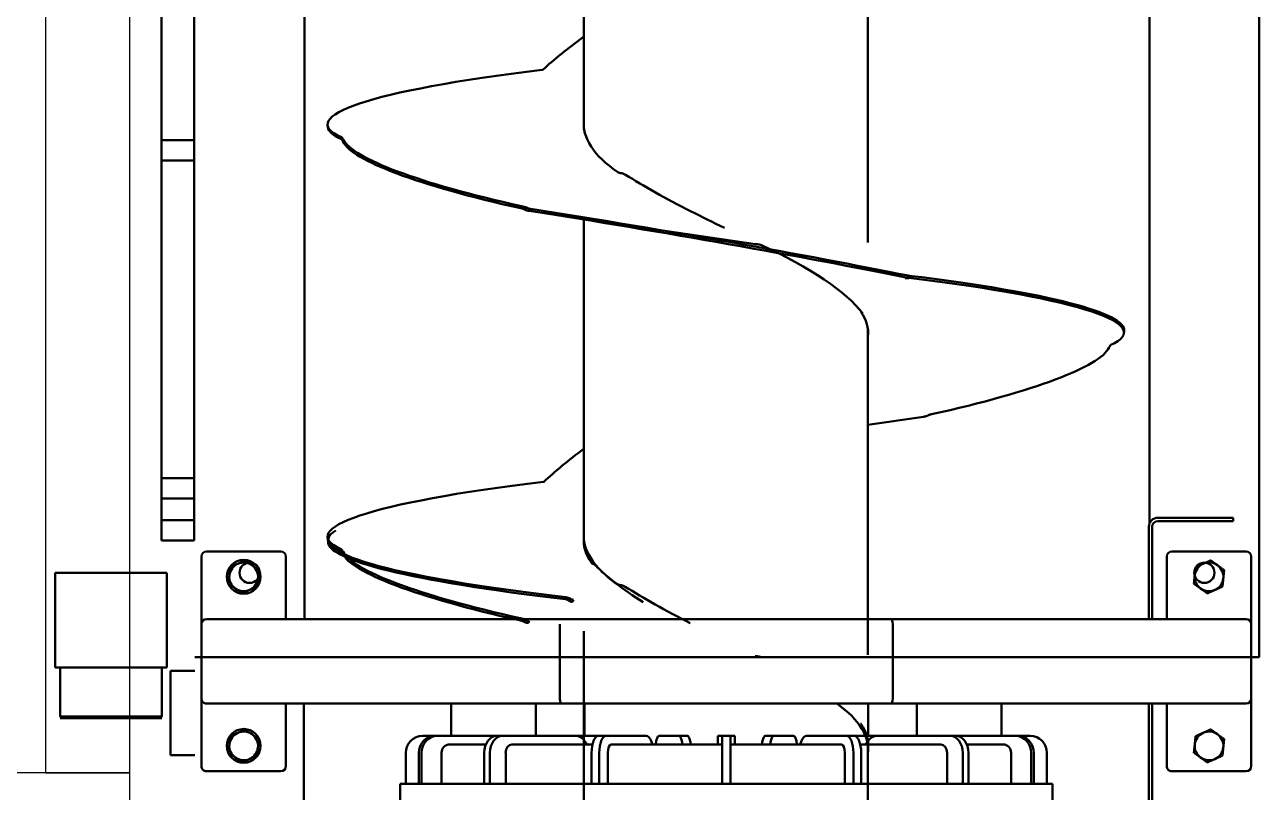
# Model space of a CAD drawing. Extents: x -3873 to 164127, y 7129 to 96529.
# Drawn here: x 61069 to 61800, y 67510 to 67964 of the extents above; entities that cross this region are included whole.
import ezdxf

# ---------------------------------------------------------------- set-up
doc = ezdxf.new("R2010")
doc.units = 0
doc.layers.add('LAYOUT', color=90, linetype='CONTINUOUS')
doc.layers.add('TEXT', color=3, linetype='CONTINUOUS')
doc.layers.add('LAYOUT Kromeka', color=1, linetype='CONTINUOUS', lineweight=5)
doc.layers.add('Visible (ISO)', color=7, linetype='CONTINUOUS', lineweight=50)

# ---------------------------------------------------------------- blocks, each defined once
blk = doc.blocks.new('CD30-500-3500 Giblet chiller')
at = {"layer": 'Visible (ISO)', "color": 0}
for p, q in [((105263.77, 16066.42), (108431.48, 16066.42)), ((106461.48, 16066.42), (108431.48, 16066.42)), ((108431.48, 16061.02), (108431.48, 16066.42)), ((108431.48, 16066.42), (108431.48, 16061.02)), ((108368.92, 16014.67), (108368.92, 16058.67)), ((108371.92, 16061.67), (108411.92, 16061.67)), ((108408.92, 16058.67), (108408.92, 15848.3)), ((108455.92, 16061.67), (108411.92, 16061.67)), ((108431.48, 16061.02), (108431.48, 16006.82)), ((108431.48, 16006.82), (108431.48, 16061.02)), ((108455.92, 16061.67), (108495.92, 16061.67)), ((108458.92, 16058.67), (108458.92, 15848.3)), ((108498.92, 16058.67), (108498.92, 16014.67)), ((108348.92, 16046.04), (108348.92, 16051.04)), ((108350.92, 16051.04), (108348.92, 16051.04)), ((108348.92, 16046.04), (108348.92, 16006.44)), ((108350.92, 16051.04), (108350.92, 16046.04)), ((108350.92, 16046.04), (108350.92, 16006.44)), ((108408.92, 16011.67), (108371.92, 16011.67)), ((108495.92, 16011.67), (108458.92, 16011.67)), ((105878.37, 16001.42), (108352.32, 16001.42)), ((106461.48, 16001.42), (108352.32, 16001.42)), ((108408.92, 16003.04), (108354.32, 16003.04)), ((108354.32, 16001.04), (108408.92, 16001.04)), ((108431.48, 16001.42), (108431.48, 16006.82)), ((108431.48, 16006.82), (108431.48, 16001.42)), ((108431.48, 16001.42), (108431.48, 15835.42)), ((108431.48, 15556.38), (108431.48, 16001.42)), ((108858.92, 16003.04), (108458.92, 16003.04)), ((108458.92, 16001.04), (108858.92, 16001.04)), ((108239.89, 15986.32), (108238.66, 15986.48)), ((108506.38, 15558.04), (108506.38, 15944.04)), ((108506.38, 15944.04), (108516.38, 15944.04)), ((108506.38, 15940.76), (108488.05, 15940.76)), ((108478.05, 15930.81), (108478.05, 15923.48)), ((108506.38, 15932.99), (108488.05, 15932.99)), ((108506.38, 15931.44), (108488.05, 15931.44)), ((108478.05, 15921.93), (108478.05, 15923.48)), ((108478.05, 15921.93), (108478.05, 15886.85)), ((108458.92, 15848.3), (108458.92, 15913.79)), ((108478.05, 15913.79), (108458.92, 15913.79)), ((108458.92, 15871.29), (108458.92, 15913.79)), ((108483.05, 15914.78), (108483.05, 15893.29)), ((108488.05, 15919.54), (108506.38, 15919.54)), ((108506.38, 15894.28), (108488.05, 15894.28)), ((108506.38, 15890.94), (108488.05, 15890.94)), ((108478.05, 15883.51), (108478.05, 15886.85)), ((108478.05, 15883.51), (108478.05, 15840.14)), ((108483.05, 15877.92), (108483.05, 15830.26)), ((108488.05, 15881.63), (108506.38, 15881.63)), ((108458.92, 15871.29), (108458.92, 15865.29)), ((108294.04, 15834.78), (108289.21, 15867.79)), ((108458.92, 15865.29), (108458.92, 15636.79)), ((108478.05, 15863.79), (108458.92, 15863.79)), ((108205.7, 15858.72), (108206.46, 15858.41)), ((108205.76, 15859.11), (108205.72, 15859.12)), ((108205.74, 15858.99), (108205.72, 15859.12)), ((108205.99, 15859.95), (108206.93, 15859.15)), ((108206.46, 15858.41), (108206.92, 15858.22)), ((108206.95, 15858.95), (108206.88, 15858.96)), ((108206.95, 15858.94), (108206.95, 15858.95)), ((108206.97, 15859.12), (108207.1, 15859.01)), ((108207.18, 15856.84), (108207.17, 15856.98)), ((108408.92, 15848.3), (108408.92, 15653.78)), ((108455.92, 15849.54), (108411.92, 15849.54)), ((108411.92, 15849.54), (108455.92, 15849.54)), ((108478.05, 15840.14), (108478.05, 15826.74)), ((107993.29, 15834.78), (108186.18, 15834.78)), ((108237.13, 15834.78), (108430.03, 15834.78)), ((108429.97, 15834.78), (108338.82, 15834.78)), ((108478.05, 15835.04), (108458.92, 15835.04)), ((108480.98, 15834.89), (108483.05, 15833.35)), ((108480.98, 15834.78), (108673.87, 15834.78)), ((108673.81, 15834.78), (108483.66, 15834.78)), ((108227.18, 15831.02), (108227.16, 15830.65)), ((108470.94, 15830.96), (108470.92, 15830.59)), ((108478.05, 15822.17), (108478.05, 15826.74)), ((108506.38, 15830.81), (108488.05, 15830.81)), ((108506.38, 15826.24), (108488.05, 15826.24)), ((108478.05, 15822.17), (108478.05, 15798.44)), ((108483.05, 15819.11), (108483.05, 15753.54)), ((108488.05, 15821.15), (108506.38, 15821.15)), ((108480.98, 15795.56), (108483.05, 15794.72)), ((108478.05, 15791.01), (108478.05, 15778.88)), ((108478.05, 15773.99), (108478.05, 15778.88)), ((108480.98, 15777.41), (108483.05, 15776.98)), ((108187.01, 15768.29), (108167.33, 15634.15)), ((108480.98, 15772.52), (108483.05, 15772.09)), ((108478.05, 15756.04), (108478.05, 15753.54)), ((108483.05, 15756.04), (108478.05, 15756.04)), ((108478.05, 15748.54), (108478.05, 15753.54)), ((108488.05, 15753.54), (108478.05, 15753.54)), ((108506.38, 15753.54), (108488.05, 15753.54)), ((108478.05, 15748.54), (108478.05, 15746.04)), ((108478.05, 15748.54), (108488.05, 15748.54)), ((108483.05, 15746.04), (108478.05, 15746.04)), ((108483.05, 15748.54), (108483.05, 15682.97)), ((108506.38, 15748.54), (108488.05, 15748.54)), ((108480.98, 15729.56), (108483.05, 15729.99)), ((108478.05, 15723.2), (108478.05, 15728.09)), ((108478.05, 15711.07), (108478.05, 15723.2)), ((108480.98, 15724.67), (108483.05, 15725.1)), ((108478.05, 15679.91), (108478.05, 15703.64)), ((108480.98, 15706.52), (108483.05, 15707.36)), ((108478.05, 15675.34), (108478.05, 15679.91)), ((108488.05, 15680.93), (108506.38, 15680.93)), ((108478.05, 15661.94), (108478.05, 15675.34)), ((108483.05, 15671.82), (108483.05, 15624.16)), ((108506.38, 15675.84), (108488.05, 15675.84)), ((108506.38, 15671.27), (108488.05, 15671.27)), ((108119.32, 15666.78), (107926.56, 15666.78)), ((107928.07, 15666.78), (108118.31, 15666.78)), ((108172.12, 15666.78), (108362.16, 15666.78)), ((108608.74, 15666.78), (108415.97, 15666.78)), ((108415.97, 15666.78), (108608.02, 15666.78)), ((108478.05, 15667.04), (108458.92, 15667.04)), ((108480.98, 15667.19), (108483.05, 15668.73)), ((108397.66, 15657.33), (108396.77, 15658.7)), ((108397.27, 15657.93), (108396.77, 15658.7)), ((108397.38, 15658.42), (108396.99, 15659.02)), ((108397.66, 15657.33), (108397.27, 15657.93)), ((108397.88, 15657.66), (108397.38, 15658.42)), ((108397.91, 15660.35), (108397.48, 15660.53)), ((108398.71, 15660.03), (108397.91, 15660.35)), ((108478.05, 15618.58), (108478.05, 15661.94)), ((108396.73, 15655.95), (108395.94, 15656.07)), ((108397.16, 15655.89), (108396.73, 15655.95)), ((108408.92, 15653.78), (108408.92, 15443.41)), ((108411.92, 15652.54), (108455.92, 15652.54)), ((108455.92, 15652.54), (108411.92, 15652.54)), ((108458.92, 15588.29), (108458.92, 15653.78)), ((108458.92, 15653.78), (108458.92, 15443.41)), ((108083.91, 15642.73), (108083.84, 15642.14)), ((108327.67, 15643.33), (108327.6, 15642.74)), ((108166.6, 15635), (108166.17, 15635.17)), ((108167.39, 15634.67), (108166.6, 15635)), ((108458.92, 15638.29), (108478.05, 15638.29)), ((108458.92, 15630.79), (108458.92, 15636.79)), ((108165.42, 15629.59), (108164.63, 15629.81)), ((108165.85, 15629.47), (108165.42, 15629.59)), ((108166.35, 15631.27), (108165.46, 15632.94)), ((108165.96, 15632), (108165.46, 15632.94)), ((108166.06, 15632.62), (108165.67, 15633.35)), ((108166.35, 15631.27), (108165.96, 15632)), ((108166.56, 15631.67), (108166.06, 15632.62)), ((108409.18, 15628.83), (108408.39, 15629.05)), ((108409.61, 15628.71), (108409.18, 15628.83)), ((108410.11, 15630.5), (108409.22, 15632.17)), ((108409.72, 15631.23), (108409.22, 15632.17)), ((108409.82, 15631.85), (108409.43, 15632.58)), ((108410.11, 15630.5), (108409.72, 15631.23)), ((108410.32, 15630.91), (108409.82, 15631.85)), ((108410.36, 15634.23), (108409.93, 15634.4)), ((108411.15, 15633.91), (108410.36, 15634.23)), ((108458.92, 15630.79), (108458.92, 15588.29)), ((108488.05, 15620.45), (108506.38, 15620.45)), ((108478.05, 15615.23), (108478.05, 15618.58)), ((108478.05, 15580.15), (108478.05, 15615.23)), ((108483.05, 15608.79), (108483.05, 15587.3)), ((108506.38, 15611.14), (108488.05, 15611.14)), ((108506.38, 15607.8), (108488.05, 15607.8)), ((108458.92, 15588.29), (108478.05, 15588.29)), ((108478.05, 15578.6), (108478.05, 15580.15)), ((108478.05, 15571.27), (108478.05, 15578.6)), ((108488.05, 15582.54), (108506.38, 15582.54)), ((108506.38, 15570.64), (108488.05, 15570.64)), ((108506.38, 15569.09), (108488.05, 15569.09)), ((108431.48, 15556.38), (108431.48, 15501.42)), ((108431.48, 15501.42), (108431.48, 15556.38)), ((108506.38, 15561.32), (108488.05, 15561.32)), ((108506.38, 15558.04), (108516.38, 15558.04)), ((108123.8, 15523.22), (108124.59, 15523.32)), ((108124.59, 15523.32), (108125.02, 15523.38)), ((108124.62, 15524.09), (108125.51, 15523.73)), ((108124.63, 15524.1), (108125.17, 15523.87)), ((108125.13, 15523.97), (108124.74, 15524.13)), ((108125.63, 15523.76), (108125.13, 15523.97)), ((108125.17, 15523.87), (108125.52, 15523.73)), ((108125.67, 15524.46), (108125.24, 15524.58)), ((108126.46, 15524.24), (108125.67, 15524.46)), ((108367.56, 15523.05), (108368.35, 15523.16)), ((108368.35, 15523.16), (108368.78, 15523.22)), ((108368.38, 15523.92), (108369.27, 15523.56)), ((108368.39, 15523.93), (108368.93, 15523.71)), ((108368.89, 15523.8), (108368.5, 15523.96)), ((108369.39, 15523.6), (108368.89, 15523.8)), ((108368.93, 15523.71), (108369.28, 15523.56)), ((108369.43, 15524.29), (108369, 15524.41)), ((108370.22, 15524.07), (108369.43, 15524.29)), ((108117.97, 15515.24), (108116.74, 15515.08)), ((108361.81, 15515.24), (108360.59, 15515.08)), ((106461.48, 15501.42), (108408.92, 15501.42)), ((108431.48, 15496.02), (108431.48, 15501.42)), ((108431.48, 15501.42), (108431.48, 15496.02)), ((108431.48, 15496.02), (108431.48, 15441.82)), ((108431.48, 15441.82), (108431.48, 15496.02)), ((108458.92, 15501.04), (108858.92, 15501.04)), ((108371.92, 15490.41), (108408.92, 15490.41)), ((108458.92, 15490.41), (108495.92, 15490.41)), ((108368.92, 15443.41), (108368.92, 15487.41)), ((108498.92, 15487.41), (108498.92, 15443.41)), ((108411.92, 15440.41), (108371.92, 15440.41)), ((108411.92, 15440.41), (108455.92, 15440.41)), ((108431.48, 15436.42), (108431.48, 15441.82)), ((108431.48, 15441.82), (108431.48, 15436.42)), ((108495.92, 15440.41), (108455.92, 15440.41)), ((106461.48, 15436.42), (108362.44, 15436.17)), ((108125.48, 15436.42), (108125.48, 15417.07)), ((108137.48, 15417.07), (108137.48, 15436.42)), ((108325.48, 15436.42), (108325.48, 15417.07)), ((108337.48, 15417.07), (108337.48, 15436.42)), ((108350.44, 15436.17), (108350.44, 15416.82)), ((108362.44, 15436.17), (108362.44, 15416.82)), ((108362.44, 15416.82), (108362.44, 15436.17)), ((108439.48, 15427.28), (108439.48, 15436.42)), ((108489.48, 15436.42), (108489.48, 15427.28)), ((108439.48, 15427.28), (108439.48, 15422.19)), ((108489.48, 15422.19), (108489.48, 15427.28)), ((106436.48, 15417.07), (108362.44, 15416.82)), ((108381.48, 15419.92), (108381.48, 15353.92)), ((108381.48, 15419.92), (108437.48, 15419.92)), ((108437.48, 15353.92), (108437.48, 15419.92)), ((108466.48, 15417.07), (108437.48, 15417.07)), ((108439.48, 15422.19), (108489.48, 15422.19)), ((108466.48, 15356.77), (108466.48, 15417.07)), ((108467.48, 15416.07), (108466.48, 15417.07)), ((108467.48, 15356.77), (108467.48, 15417.07)), ((108467.48, 15357.77), (108466.48, 15356.77)), ((108381.48, 15353.92), (108437.48, 15353.92)), ((108466.48, 15356.77), (108437.48, 15356.77))]:
    blk.add_line(p, q, dxfattribs=at)
for centre, radius in [((108381.48, 16033.92), 6), ((108383.92, 15465.41), 10), ((108381.48, 15468.92), 6), ((108483.92, 15465.41), 10)]:
    blk.add_circle(centre, radius, dxfattribs=at)
for centre, radius, start, end in [((108371.92, 16058.67), 3, 90, 180), ((108411.92, 16058.67), 3, 90, 180), ((108455.92, 16058.67), 3, 0, 90), ((108495.92, 16058.67), 3, 0, 90), ((108383.92, 16036.67), 8.5, 84.11182, 144.11182), ((108383.92, 16036.67), 8.5, 24.11182, 84.11182), ((108483.92, 16036.67), 8.5, 84.11182, 144.11182), ((108483.92, 16036.67), 8.5, 24.11182, 84.11182), ((108383.92, 16036.67), 8.5, 144.11182, 204.11182), ((108383.92, 16036.67), 8.5, 324.11182, 24.11182), ((108483.92, 16036.67), 8.5, 144.11182, 204.11182), ((108483.92, 16036.67), 8.5, 324.11182, 24.11182), ((108383.92, 16036.67), 8.5, 204.11182, 264.11182), ((108383.92, 16036.67), 8.5, 264.11182, 324.11182), ((108483.92, 16036.67), 8.5, 204.11182, 264.11182), ((108483.92, 16036.67), 8.5, 264.11182, 324.11182), ((108371.92, 16014.67), 3, 180, 270), ((108495.92, 16014.67), 3, 270, 0), ((108354.32, 16006.44), 5.4, 180, 270), ((108354.32, 16006.44), 3.4, 180, 270), ((108483.92, 15892.29), 6, 167.96717, 192.03283), ((108483.92, 15609.79), 6, 167.96717, 192.03283), ((108371.92, 15487.41), 3, 90, 180), ((108495.92, 15487.41), 3, 0, 90), ((108383.92, 15465.41), 8.5, 144.11182, 204.11182), ((108383.92, 15465.41), 8.5, 84.11182, 144.11182), ((108383.92, 15465.41), 8.5, 24.11182, 84.11182), ((108383.92, 15465.41), 8.5, 324.11182, 24.11182), ((108483.92, 15465.41), 8.5, 144.11182, 204.11182), ((108483.92, 15465.41), 8.5, 84.11182, 144.11182), ((108483.92, 15465.41), 8.5, 24.11182, 84.11182), ((108483.92, 15465.41), 8.5, 324.11182, 24.11182), ((108383.92, 15465.41), 8.5, 204.11182, 264.11182), ((108383.92, 15465.41), 8.5, 264.11182, 324.11182), ((108483.92, 15465.41), 8.5, 204.11182, 264.11182), ((108483.92, 15465.41), 8.5, 264.11182, 324.11182), ((108371.92, 15443.41), 3, 180, 270), ((108411.92, 15443.41), 3, 180, 270), ((108455.92, 15443.41), 3, 270, 0), ((108495.92, 15443.41), 3, 270, 0)]:
    blk.add_arc(centre, radius, start, end, dxfattribs=at)
for centre, major_axis, ratio, start_param, end_param in [((108226.7, 15587.19), (12.82, 399.16), 0.097021, -0.198561, 0.825008), ((108225.48, 15587.35), (12.82, 399.16), 0.097021, -0.009668, 0.825008), ((108252.19, 15584.98), (-24.14, 395.54), 0.350525, -0.139091, -0.138305), ((108274.07, 15781.39), (-28.65, 196.5), 0.149826, -1.110801, -0.095069), ((108488.05, 15930.81), (-10, 0), 0.994522, 4.712389, 6.283185), ((108488.05, 15923.48), (-10, 0), 0.951057, 4.712389, 6.283185), ((108488.05, 15921.93), (-10, 0), 0.951057, 4.712389, 6.283185), ((108488.05, 15914.78), (5, 0), 0.951153, 1.570852, 3.141643), ((108488.05, 15886.85), (-10, 0), 0.743145, 4.712389, 6.283185), ((108488.05, 15883.51), (-10, 0), 0.743145, 4.712389, 6.283185), ((108488.05, 15877.92), (5, 0), 0.74322, 1.570809, 3.141599), ((108293.11, 15737.53), (-131.96, 296.36), 0.165694, -1.181387, -1.179848), ((108286.29, 15866.2), (0.08, 5.68), 0.532831, -0.875835, -0.763862), ((108185.62, 15700.28), (39.62, 235.41), 0.036551, 0.838685, 1.857194), ((108186.84, 15699.79), (39.62, 235.41), 0.036551, 0.838685, 1.857194), ((108411.92, 15848.3), (-3, 0), 0.414214, 4.712389, 6.283185), ((108411.92, 15848.3), (-3, 0), 0.414214, 4.712389, 6.283185), ((108455.92, 15848.3), (-3, 0), 0.414214, 3.141593, 4.712389), ((108455.92, 15848.3), (-3, 0), 0.414214, 3.141593, 4.712389), ((108488.05, 15840.14), (-10, 0), 0.743145, 0, 0.785398), ((108248.27, 15750.78), (-11.32, 83.98), 0.477522, -0.124023, 0.256177), ((108246.51, 15750.78), (-11.32, 83.98), 0.477522, -0.124023, -0.085896), ((108479.59, 15750.78), (8.57, 84.05), 0.485184, -0.010296, 0.715753), ((108492.03, 15750.78), (-11.22, 83.98), 0.477861, -0.123463, 0.258827), ((108490.27, 15750.78), (-11.22, 83.98), 0.477861, -0.123463, -0.085327), ((108477.83, 15750.78), (8.57, 84.05), 0.485184, -0.010296, 0.028044), ((108207.48, 15701.16), (38.51, 135.88), 0.30221, 0.378795, 1.112194), ((108196.15, 15750.78), (24.47, 83.47), 0.436443, -0.193219, -0.186209), ((108439.91, 15750.78), (24.39, 83.47), 0.437114, -0.19556, -0.188688), ((108488.05, 15826.74), (-10, 0), 0.406737, 4.712389, 6.283185), ((108488.05, 15822.17), (-10, 0), 0.406737, 4.712389, 6.283185), ((108488.05, 15819.11), (5, 0), 0.406778, 1.570803, 3.141594), ((108488.05, 15798.44), (-10, 0), 0.406737, 0, 0.785398), ((108488.05, 15791.01), (-10, 0), 0.207912, 5.235988, 6.283185), ((108488.05, 15778.88), (-10, 0), 0.207912, 0, 0.785398), ((108488.05, 15773.99), (-10, 0), 0.207912, 0, 0.785398), ((108188.79, 15752.12), (15.86, 156.82), 0.0216, 1.465135, 1.465727), ((108185.43, 15720.35), (15.86, 156.82), 0.0216, 1.25516, 1.257606), ((108432.55, 15752.28), (15.86, 156.82), 0.021387, 1.467245, 1.467838), ((108429.19, 15720.5), (15.86, 156.82), 0.021387, 1.257271, 1.259716), ((108165.65, 15775.64), (52.81, 118.51), 0.16521, 4.390442, 4.567383), ((108164.91, 15750.78), (40.37, 84), 0.124708, 3.987282, 4.521135), ((108408.67, 15750.78), (40.35, 84), 0.125537, 3.985563, 4.519416), ((108488.05, 15728.09), (-10, 0), 0.207912, 5.497787, 6.283185), ((108488.05, 15723.2), (-10, 0), 0.207912, 5.497787, 6.283185), ((108488.05, 15711.07), (-10, 0), 0.207912, 0, 1.047198), ((108396.22, 15750.78), (35.12, 83.62), 0.269082, 3.671343, 4.205196), ((108488.05, 15703.64), (-10, 0), 0.406737, 5.497787, 6.283185), ((108124.63, 15750.78), (11.38, 83.97), 0.477352, 3.14646, 3.912492), ((108144.99, 15750.78), (5.88, 84.15), 0.076234, 3.880976, 3.885684), ((108368.39, 15750.78), (11.27, 83.98), 0.477692, 3.145902, 3.909844), ((108388.75, 15750.78), (5.86, 84.15), 0.07638, 3.878884, 3.883592), ((108488.05, 15679.91), (-10, 0), 0.406737, 0, 1.570796), ((108488.05, 15682.97), (-5, 0), 0.406778, 6.283184, 7.853975), ((108355.95, 15750.78), (-8.51, 84.05), 0.485313, 3.032759, 3.430188), ((108376.3, 15750.78), (3.16, 84.15), 0.09634, 3.510663, 3.51537), ((108488.05, 15675.34), (-10, 0), 0.406737, 0, 1.570796), ((108059.91, 15693.64), (-40.67, 62.76), 0.1553, 1.910314, 2.414679), ((108126.39, 15750.78), (11.38, 83.97), 0.477352, 3.14646, 3.184582), ((108303.64, 15693.33), (-40.7, 61.56), 0.156897, 1.910754, 2.413061), ((108370.15, 15750.78), (11.27, 83.98), 0.477692, 3.145902, 3.184034), ((108488.05, 15661.94), (-10, 0), 0.743145, 5.497787, 6.283185), ((108401.66, 15918.44), (101.68, 333.7), 0.291838, 3.913871, 3.915409), ((108402.54, 15917.08), (101.68, 333.7), 0.291838, 3.913871, 3.915409), ((108395.72, 15660.99), (-0.25, 4.54), 0.664867, 3.85062, 3.962593), ((108376.32, 15914.4), (14.42, 398.94), 0.094856, 2.995729, 4.011461), ((108377.54, 15914.22), (14.42, 398.94), 0.094856, 3.130979, 4.011461), ((108455.92, 15653.78), (-3, 0), 0.414214, 1.570796, 3.141593), ((108455.92, 15653.78), (-3, 0), 0.414214, 1.570796, 3.141593), ((108103.6, 15914.21), (-12.78, 399.17), 0.097053, 2.317621, 3.34119), ((108347.36, 15914.2), (-12.86, 399.15), 0.096989, 2.315548, 3.339117), ((108150.93, 15720.66), (28.66, 196.58), 0.149666, 3.2382, 4.253933), ((108152.15, 15720.32), (28.66, 196.58), 0.149666, 3.2382, 4.253933), ((108170.34, 15765.69), (132.02, 296.28), 0.16521, 4.322624, 4.324163), ((108171.23, 15764.02), (132.02, 296.28), 0.16521, 4.322624, 4.324163), ((108164.41, 15635.75), (-0.08, 5.68), 0.532625, 3.905549, 4.017521), ((108394.76, 15720.36), (28.64, 196.41), 0.149986, 3.235121, 4.250853), ((108395.99, 15720.02), (28.64, 196.41), 0.149986, 3.235121, 4.250853), ((108414.1, 15765.71), (131.9, 296.44), 0.166176, 4.320258, 4.321797), ((108414.99, 15764.04), (131.9, 296.44), 0.166176, 4.320258, 4.321797), ((108408.17, 15634.98), (-0.08, 5.68), 0.533038, 3.905361, 4.017334), ((108488.05, 15624.16), (-5, 0), 0.74322, 6.283179, 7.853969), ((108488.05, 15618.58), (-10, 0), 0.743145, 0, 1.570796), ((108488.05, 15615.23), (-10, 0), 0.743145, 0, 1.570796), ((108488.05, 15587.3), (-5, 0), 0.951153, 6.283135, 7.853926), ((108488.05, 15580.15), (-10, 0), 0.951057, 0, 1.570796), ((108488.05, 15578.6), (-10, 0), 0.951057, 0, 1.570796), ((108488.05, 15571.27), (-10, 0), 0.994522, 0, 1.570796), ((108104.82, 15914.37), (-12.78, 399.17), 0.097053, 3.151234, 3.34119), ((108129.42, 15916.95), (24.26, 395.5), 0.350511, 3.280765, 3.281551), ((108130.31, 15916.58), (24.26, 395.5), 0.350511, 3.280765, 3.281551), ((108348.58, 15914.37), (-12.86, 399.15), 0.096989, 3.151287, 3.339117), ((108373.18, 15916.94), (24.02, 395.59), 0.350539, 3.27903, 3.279817), ((108374.07, 15916.57), (24.02, 395.59), 0.350539, 3.27903, 3.279817)]:
    blk.add_ellipse(centre, major_axis=major_axis, ratio=ratio, start_param=start_param, end_param=end_param, dxfattribs=at)
for points in [[(108377.03, 16041.66), (108378.37, 16043.5), (108379.91, 16045.63)], [(108379.91, 16045.63), (108382.52, 16045.36), (108384.79, 16045.13)], [(108384.79, 16045.13), (108387.06, 16044.89), (108389.67, 16044.62)], [(108389.67, 16044.62), (108390.75, 16042.22), (108391.68, 16040.15)], [(108477.03, 16041.66), (108478.37, 16043.5), (108479.91, 16045.63)], [(108479.91, 16045.63), (108482.52, 16045.36), (108484.79, 16045.13)], [(108484.79, 16045.13), (108487.06, 16044.89), (108489.67, 16044.62)], [(108489.67, 16044.62), (108490.75, 16042.22), (108491.68, 16040.15)], [(108374.15, 16037.68), (108375.7, 16039.81), (108377.03, 16041.66)], [(108376.16, 16033.2), (108375.23, 16035.28), (108374.15, 16037.68)], [(108391.68, 16040.15), (108392.61, 16038.07), (108393.68, 16035.67)], [(108474.15, 16037.68), (108475.7, 16039.81), (108477.03, 16041.66)], [(108476.16, 16033.2), (108475.23, 16035.28), (108474.15, 16037.68)], [(108491.68, 16040.15), (108492.61, 16038.07), (108493.68, 16035.67)], [(108378.16, 16028.72), (108377.09, 16031.12), (108376.16, 16033.2)], [(108390.8, 16031.69), (108389.47, 16029.84), (108387.93, 16027.71)], [(108393.68, 16035.67), (108392.14, 16033.54), (108390.8, 16031.69)], [(108478.16, 16028.72), (108477.09, 16031.12), (108476.16, 16033.2)], [(108490.8, 16031.69), (108489.47, 16029.84), (108487.93, 16027.71)], [(108493.68, 16035.67), (108492.14, 16033.54), (108490.8, 16031.69)], [(108383.05, 16028.22), (108380.78, 16028.45), (108378.16, 16028.72)], [(108387.93, 16027.71), (108385.31, 16027.98), (108383.05, 16028.22)], [(108483.05, 16028.22), (108480.78, 16028.45), (108478.16, 16028.72)], [(108487.93, 16027.71), (108485.31, 16027.98), (108483.05, 16028.22)], [(108377.03, 15470.39), (108378.37, 15472.24), (108379.91, 15474.37)], [(108379.91, 15474.37), (108382.52, 15474.1), (108384.79, 15473.86)], [(108477.03, 15470.39), (108478.37, 15472.24), (108479.91, 15474.37)], [(108479.91, 15474.37), (108482.52, 15474.1), (108484.79, 15473.86)], [(108374.15, 15466.42), (108375.7, 15468.55), (108377.03, 15470.39)], [(108384.79, 15473.86), (108387.06, 15473.63), (108389.67, 15473.36)], [(108389.67, 15473.36), (108390.75, 15470.96), (108391.68, 15468.88)], [(108391.68, 15468.88), (108392.61, 15466.8), (108393.68, 15464.4)], [(108474.15, 15466.42), (108475.7, 15468.55), (108477.03, 15470.39)], [(108484.79, 15473.86), (108487.06, 15473.63), (108489.67, 15473.36)], [(108489.67, 15473.36), (108490.75, 15470.96), (108491.68, 15468.88)], [(108491.68, 15468.88), (108492.61, 15466.8), (108493.68, 15464.4)], [(108376.16, 15461.94), (108375.23, 15464.01), (108374.15, 15466.42)], [(108378.16, 15457.46), (108377.09, 15459.86), (108376.16, 15461.94)], [(108390.8, 15460.43), (108389.47, 15458.58), (108387.93, 15456.45)], [(108393.68, 15464.4), (108392.14, 15462.27), (108390.8, 15460.43)], [(108476.16, 15461.94), (108475.23, 15464.01), (108474.15, 15466.42)], [(108478.16, 15457.46), (108477.09, 15459.86), (108476.16, 15461.94)], [(108490.8, 15460.43), (108489.47, 15458.58), (108487.93, 15456.45)], [(108493.68, 15464.4), (108492.14, 15462.27), (108490.8, 15460.43)], [(108383.05, 15456.95), (108380.78, 15457.19), (108378.16, 15457.46)], [(108387.93, 15456.45), (108385.31, 15456.72), (108383.05, 15456.95)], [(108483.05, 15456.95), (108480.78, 15457.19), (108478.16, 15457.46)], [(108487.93, 15456.45), (108485.31, 15456.72), (108483.05, 15456.95)]]:
    blk.add_rational_spline(points, [1, 1.0379548493, 1], degree=2, dxfattribs=at)
for points in [[(108247.39, 15977.92), (108247.14, 15978.02), (108246.97, 15978.15), (108246.9, 15978.26)], [(108247.4, 15977.92), (108247.4, 15977.92), (108247.39, 15977.92), (108247.39, 15977.92)], [(108288.23, 15870.68), (108287.97, 15871.17), (108287.8, 15871.8), (108287.73, 15872.47)], [(108205.99, 15859.95), (108205.85, 15859.57), (108205.75, 15859.15), (108205.7, 15858.72)], [(108207.1, 15859.01), (108207.01, 15858.76), (108206.95, 15858.5), (108206.92, 15858.22)], [(108187.01, 15768.29), (108187.04, 15768.5), (108187.07, 15768.7), (108187.09, 15768.9)], [(108187.14, 15769.36), (108187.23, 15770.23), (108187.43, 15771.05), (108187.71, 15771.75)], [(108430.77, 15768.13), (108430.8, 15768.33), (108430.83, 15768.53), (108430.85, 15768.73)], [(108430.9, 15769.19), (108430.99, 15770.05), (108431.19, 15770.88), (108431.47, 15771.58)], [(108397.66, 15657.33), (108397.4, 15656.94), (108397.23, 15656.42), (108397.16, 15655.89)], [(108083.86, 15642.27), (108083.84, 15642.36), (108083.83, 15642.45), (108083.82, 15642.54)], [(108327.62, 15642.87), (108327.6, 15642.96), (108327.59, 15643.05), (108327.58, 15643.14)], [(108166.35, 15631.27), (108166.09, 15630.78), (108165.91, 15630.14), (108165.85, 15629.47)], [(108410.11, 15630.5), (108409.85, 15630.01), (108409.68, 15629.38), (108409.61, 15628.71)], [(108124.63, 15524.1), (108124.63, 15524.1), (108124.62, 15524.09), (108124.62, 15524.09)], [(108125.24, 15524.58), (108125.17, 15524.4), (108125, 15524.25), (108124.74, 15524.13)], [(108125.51, 15523.73), (108125.26, 15523.63), (108125.09, 15523.5), (108125.02, 15523.38)], [(108125.52, 15523.73), (108125.52, 15523.73), (108125.51, 15523.73), (108125.51, 15523.73)], [(108368.39, 15523.93), (108368.39, 15523.93), (108368.38, 15523.92), (108368.38, 15523.92)], [(108369, 15524.41), (108368.93, 15524.23), (108368.76, 15524.08), (108368.5, 15523.96)], [(108369.27, 15523.56), (108369.02, 15523.46), (108368.85, 15523.33), (108368.78, 15523.22)], [(108369.28, 15523.56), (108369.28, 15523.56), (108369.27, 15523.56), (108369.27, 15523.56)]]:
    blk.add_open_spline(points, degree=3, dxfattribs=at)
for points, knots in [([(108248.34, 15977.41), (108248.29, 15977.51), (108248.19, 15977.61), (108248.05, 15977.68), (108247.91, 15977.76), (108247.73, 15977.83), (108247.51, 15977.88)], [0, 0, 0, 0, 0.5, 0.5, 0.5, 1, 1, 1, 1]), ([(108289.21, 15867.79), (108289.16, 15868.17), (108289.08, 15868.55), (108288.98, 15868.9), (108288.89, 15869.22), (108288.79, 15869.52), (108288.67, 15869.8)], [0.1548942, 0.1548942, 0.1548942, 0.1548942, 0.5000028, 0.5000028, 0.5000028, 0.8159434, 0.8159434, 0.8159434, 0.8159434]), ([(108207.18, 15856.84), (108207.16, 15857.22), (108207.14, 15857.58), (108207.11, 15858.3), (108207.1, 15858.66), (108207.1, 15859.01)], [-0.3710489, -0.3710489, -0.3710489, -0.3710489, -0.1855245, -0.1855245, 0, 0, 0, 0]), ([(108144.97, 15688.3), (108144.94, 15688.09), (108144.89, 15687.88), (108144.72, 15687.33), (108144.58, 15687.02), (108144.4, 15686.76)], [0.664323, 0.664323, 0.664323, 0.664323, 0.7562049, 0.7562049, 0.9125602, 0.9125602, 0.9125602, 0.9125602]), ([(108145.97, 15691.3), (108145.69, 15690.85), (108145.45, 15690.31), (108145.16, 15689.35), (108145.07, 15688.96), (108145.01, 15688.57)], [2.5682503, 2.5682503, 2.5682503, 2.5682503, 2.8214025, 2.8214025, 2.9900626, 2.9900626, 2.9900626, 2.9900626]), ([(108388.73, 15688.18), (108388.7, 15687.97), (108388.65, 15687.76), (108388.48, 15687.22), (108388.34, 15686.9), (108388.16, 15686.65)], [0.664323, 0.664323, 0.664323, 0.664323, 0.7562049, 0.7562049, 0.9125602, 0.9125602, 0.9125602, 0.9125602]), ([(108389.73, 15691.18), (108389.45, 15690.73), (108389.21, 15690.18), (108388.92, 15689.23), (108388.83, 15688.84), (108388.77, 15688.45)], [2.5682503, 2.5682503, 2.5682503, 2.5682503, 2.8214025, 2.8214025, 2.9900626, 2.9900626, 2.9900626, 2.9900626]), ([(108376.28, 15672.19), (108376.25, 15672.07), (108376.2, 15671.96), (108376.04, 15671.68), (108375.89, 15671.51), (108375.72, 15671.38)], [0.664323, 0.664323, 0.664323, 0.664323, 0.7562049, 0.7562049, 0.9125602, 0.9125602, 0.9125602, 0.9125602]), ([(108377.29, 15673.85), (108377, 15673.59), (108376.76, 15673.28), (108376.47, 15672.75), (108376.38, 15672.54), (108376.32, 15672.33)], [2.5682503, 2.5682503, 2.5682503, 2.5682503, 2.8214025, 2.8214025, 2.9900626, 2.9900626, 2.9900626, 2.9900626]), ([(108396.77, 15658.7), (108396.55, 15658.33), (108396.37, 15657.92), (108396.09, 15657.03), (108395.99, 15656.55), (108395.94, 15656.07)], [0, 0, 0, 0, 0.5, 0.5, 1, 1, 1, 1]), ([(108397.12, 15659.26), (108397.1, 15659.22), (108397.08, 15659.18), (108397.03, 15659.1), (108397.01, 15659.06), (108396.99, 15659.02)], [-0.04006097, -0.04006097, -0.04006097, -0.04006097, -0.02003048, -0.02003048, 0, 0, 0, 0]), ([(108397.48, 15660.53), (108397.45, 15660.24), (108397.39, 15659.96), (108397.31, 15659.71), (108397.25, 15659.55), (108397.19, 15659.4), (108397.12, 15659.26)], [0, 0, 0, 0, 0.5, 0.5, 0.5, 0.815947, 0.815947, 0.815947, 0.815947]), ([(108398.71, 15660.03), (108398.65, 15659.57), (108398.56, 15659.13), (108398.41, 15658.73), (108398.33, 15658.48), (108398.22, 15658.24), (108398.1, 15658.02)], [0, 0, 0, 0, 0.5000028, 0.5000028, 0.5000028, 0.8159434, 0.8159434, 0.8159434, 0.8159434]), ([(108166.17, 15635.17), (108166.14, 15634.83), (108166.08, 15634.49), (108165.99, 15634.19), (108165.94, 15633.99), (108165.88, 15633.81), (108165.81, 15633.64)], [0, 0, 0, 0, 0.5, 0.5, 0.5, 0.815947, 0.815947, 0.815947, 0.815947]), ([(108165.46, 15632.94), (108165.24, 15632.51), (108165.06, 15632.02), (108164.78, 15630.96), (108164.68, 15630.39), (108164.63, 15629.81)], [0, 0, 0, 0, 0.5, 0.5, 1, 1, 1, 1]), ([(108165.81, 15633.64), (108165.79, 15633.59), (108165.77, 15633.54), (108165.72, 15633.44), (108165.7, 15633.39), (108165.67, 15633.35)], [-0.04006097, -0.04006097, -0.04006097, -0.04006097, -0.02003048, -0.02003048, 0, 0, 0, 0]), ([(108167.39, 15634.67), (108167.34, 15634.11), (108167.24, 15633.56), (108167.1, 15633.05), (108167.01, 15632.73), (108166.91, 15632.42), (108166.79, 15632.14)], [0, 0, 0, 0, 0.5000028, 0.5000028, 0.5000028, 0.8159434, 0.8159434, 0.8159434, 0.8159434]), ([(108409.22, 15632.17), (108409, 15631.75), (108408.82, 15631.26), (108408.54, 15630.2), (108408.44, 15629.63), (108408.39, 15629.05)], [0, 0, 0, 0, 0.5, 0.5, 1, 1, 1, 1]), ([(108409.57, 15632.87), (108409.55, 15632.82), (108409.53, 15632.77), (108409.48, 15632.67), (108409.46, 15632.63), (108409.43, 15632.58)], [-0.04006097, -0.04006097, -0.04006097, -0.04006097, -0.02003048, -0.02003048, 0, 0, 0, 0]), ([(108409.93, 15634.4), (108409.9, 15634.06), (108409.84, 15633.73), (108409.75, 15633.42), (108409.7, 15633.22), (108409.64, 15633.04), (108409.57, 15632.87)], [0, 0, 0, 0, 0.5, 0.5, 0.5, 0.815947, 0.815947, 0.815947, 0.815947]), ([(108411.15, 15633.91), (108411.1, 15633.34), (108411, 15632.79), (108410.86, 15632.28), (108410.77, 15631.96), (108410.67, 15631.66), (108410.55, 15631.38)], [0, 0, 0, 0, 0.5000028, 0.5000028, 0.5000028, 0.8159434, 0.8159434, 0.8159434, 0.8159434]), ([(108124.62, 15524.09), (108124.41, 15523.96), (108124.23, 15523.81), (108123.95, 15523.52), (108123.85, 15523.36), (108123.8, 15523.22)], [0, 0, 0, 0, 0.5, 0.5, 1, 1, 1, 1]), ([(108126.46, 15524.24), (108126.41, 15524.13), (108126.31, 15524.04), (108126.17, 15523.96), (108126.03, 15523.88), (108125.84, 15523.82), (108125.63, 15523.76)], [0, 0, 0, 0, 0.5, 0.5, 0.5, 1, 1, 1, 1]), ([(108368.38, 15523.92), (108368.17, 15523.79), (108367.99, 15523.65), (108367.71, 15523.35), (108367.61, 15523.2), (108367.56, 15523.05)], [0, 0, 0, 0, 0.5, 0.5, 1, 1, 1, 1]), ([(108370.22, 15524.07), (108370.17, 15523.96), (108370.07, 15523.87), (108369.93, 15523.79), (108369.79, 15523.71), (108369.61, 15523.65), (108369.39, 15523.6)], [0, 0, 0, 0, 0.5, 0.5, 0.5, 1, 1, 1, 1])]:
    blk.add_open_spline(points, degree=3, knots=knots, dxfattribs=at)
blk = doc.blocks.new('chilling_Gibletchiller_platform')
at = {"layer": 'LAYOUT', "color": 0, "linetype": 'Continuous', "ltscale": 50}
for p, q in [((-1705, 0), (-1705, 560)), ((-1705, 50), (-1705, 0)), ((1705, 50), (-1705, 50)), ((-1705, 0), (1705, 0)), ((-1755, 0), (-1705, 0))]:
    blk.add_line(p, q, dxfattribs=at)

msp = doc.modelspace()

# ---------------------------------------------------------------- block references
at = {"layer": 'LAYOUT Kromeka', "rotation": 90}
msp.add_blockref('chilling_Gibletchiller_platform', (61131.55, 69226.5), dxfattribs=at)
at = {"layer": 'TEXT', "color": 1, "linetype": 'Continuous', "rotation": 270}
msp.add_blockref('CD30-500-3500 Giblet chiller', (45733.44, 176021.37), dxfattribs=at)

doc.saveas('drawing.dxf')
